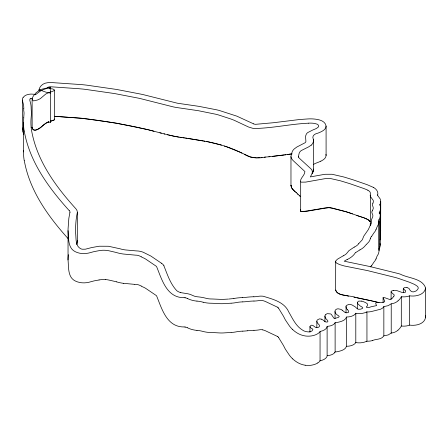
<?xml version="1.0" encoding="UTF-8"?>
<svg xmlns="http://www.w3.org/2000/svg" width="448" height="448" viewBox="0 0 448 448"><rect width="100%" height="100%" fill="white"/><g stroke="black" fill="none" stroke-linecap="round" stroke-linejoin="round"><path stroke-width="0.67" d="M298.536 157.164L298.771 157.539A7.638 4.413 0 0 0 298.861 157.662L299.186 158.049A17.786 10.27 0 0 0 299.46 158.334L310.722 168.65A27.272 15.742 0 0 1 311.052 168.974L311.64 169.641A7.706 4.446 0 0 1 311.948 170.139L312.362 171.808L312.094 173.499L313.253 171.332L313.376 169.042L313.09 171.819L310.33 176.915L324.358 174.384A26.611 15.361 0 0 1 325.315 174.283L332.086 174.266L343.454 176.898A47.23 27.272 0 0 1 344.697 177.24L352.923 179.771A70.538 40.723 0 0 1 354.323 180.242L366.106 184.324A47.818 27.608 0 0 1 367.478 184.817L373.464 187.421M376.303 258.132L376.902 256.558A4.558 2.632 0 0 1 377.143 256.049L378.504 253.714L379.014 251.278L379.014 219.587M378.946 249.234L379.014 248.858M378.952 219.912L378.784 223.558L377.16 226.778A4.558 2.632 0 0 0 376.908 227.282L376.303 228.855M377.871 195.748L380.257 199.041L380.632 202.429M380.733 201.292L380.666 231.47M391.076 299.628L391.132 291.558A2.369 1.366 0 0 1 391.563 291.026L393.574 290.388M316.814 327.628L316.893 320.774A4.603 2.66 0 0 1 317.503 319.844L319.295 318.931A1.954 1.126 0 0 1 319.928 318.886L321.283 319.166M335.014 318.517L335.059 310.918L335.401 310.01L336.526 309.17A3.198 1.848 0 0 1 338.15 308.812L340.838 309.333A10.55 6.093 0 0 1 342.171 310.206M370.429 225.624L370.317 192.786A7.224 4.172 0 0 0 369.141 191.066L367.864 190.232M370.35 225.389L370.278 223.703M23.761 108.394L23.716 110.09A23.794 13.737 0 0 0 23.878 111.507A28.627 16.526 0 0 1 24.024 113.602L23.722 117.824M253.54 123.872A5.746 3.315 0 0 0 255.517 124.331L273.605 122.713L298.827 119.61A74.323 42.907 0 0 1 300.496 119.459L307.765 118.944A23.128 13.356 0 0 1 315.37 119.157C319.592 119.622 325.388 121.15 326.088 126.084L326.088 155.478C325.948 158.357 323.17 160.076 320.824 161.174M425.6 288.036C424.463 294.98 415.582 296.761 409.601 295.814L409.601 325.086C415.582 326.038 424.463 324.251 425.6 317.307L425.6 288.036C422.548 278.247 408.016 278.286 400.344 274.165A70.381 40.634 0 0 0 398.154 273.515L370.35 266.655A74.939 43.266 0 0 0 368.827 266.314L344.21 261.201L346.371 259.879A14.241 8.221 0 0 1 347.318 259.409M298.015 194.331C295.781 191.531 290.752 189.47 291.049 185.242M77.319 212.335L77.319 241.612L76.826 244.367L77.022 243.426M370.216 224.437L370.244 223.95M298.379 156.671L299.152 153.367A10.192 5.886 0 0 1 301.252 150.573L308.694 146.849L311.22 145.141M403.575 292.718C402.634 288.82 403.374 286.754 407.014 287.627M294.403 191.044L291.491 187.746L291.01 185.461M68.331 254.671L68.09 257.802A121.346 70.056 0 0 0 68.04 259.93C68.751 266.958 67.53 277.301 75.331 281.008C80.164 283.388 85.915 283.338 90.972 281.708A9.615 5.555 0 0 1 91.246 281.635L93.027 281.159A16.1 9.296 0 0 1 94.993 280.711L99.075 279.972M345.99 312.738L346.108 305.956A3.343 1.932 0 0 1 346.562 305.374L349.026 304.36A2.526 1.462 0 0 1 349.972 304.343L351.926 304.914L355.152 306.818A13.714 7.918 0 0 1 356.586 308.19L357.7 309.014A2.755 1.59 0 0 0 358.736 309.282L360.942 309.12L362.639 308.252A1.585 0.913 0 0 0 362.723 307.765L362.342 307.261A5.594 3.231 0 0 0 361.446 306.706A11.402 6.586 0 0 1 359.929 305.766L358.019 303.946A5.594 3.231 0 0 1 357.437 302.775L358.064 301.476A2.425 1.4 0 0 1 358.876 301.101L361.575 301.14M43.182 125.233L45.842 123.284L48.961 121.867C44.251 122.203 35.168 135.638 32.144 127.893L32.122 98.588L32.726 97.194A35.773 20.653 0 0 1 33.701 95.547L35.89 92.932L39.267 90.378A15.422 8.904 0 0 1 41.681 89.247L47.678 87.791A14.09 8.137 0 0 0 49.902 88.474L50.826 88.682A14.935 8.624 0 0 0 51.962 88.866L52.494 88.945A4.474 2.587 0 0 1 53.015 89.051C57.266 90.614 50.383 91.879 48.961 92.59A30.744 17.752 0 0 0 48.048 92.954L46.368 93.722A11.038 6.373 0 0 0 45.595 94.164L41.222 97.866A8.73 5.04 0 0 1 40.18 98.728L37.453 100.016L33.762 100.878A1.198 0.694 0 0 1 33.286 100.766L32.57 99.96A7.627 4.402 0 0 1 32.525 99.641L32.508 99.478A5.578 3.22 0 0 0 32.458 99.159A4.519 2.61 0 0 0 32.39 98.974L32.01 98.526A0.879 0.504 0 0 0 31.735 98.42L31.002 98.392A0.941 0.543 0 0 0 30.71 98.47L30.195 98.879M54.432 118.966L54.202 119.952L50.26 121.38L54.018 120.058L54.611 119.353L54.611 90.076M69.894 212.475L68.835 218.406L68.09 228.525A121.346 70.056 0 0 0 68.04 230.658L68.04 259.93M356.031 297.556C349.994 295.03 339.399 296.884 335.653 290.545L335.692 260.999L337.338 259.263L343.246 255.814M335.653 290.545L335.776 290.007C336.426 295.249 344.624 294.644 348.589 296.139M77.224 242.486L77.297 241.035M32.278 127.428C32.357 133.118 40.992 128.274 42.907 125.429M380.61 202.541L380.526 203A13.754 7.941 0 0 1 379.949 204.439L379.915 204.506M380.621 231.756L380.57 232.042M309.938 332.198L309.938 326.62L311.013 325.36A1.809 1.047 0 0 1 311.886 325.209L312.883 325.444L315.538 327.398A2.061 1.193 0 0 0 316.585 327.578C318.752 328.003 320.891 325.718 318.629 324.335A25.099 14.493 0 0 0 318.332 324.005L317.223 322.661L316.814 321.356M77.224 213.209C75.835 219.391 75.617 225.781 75.466 232.092C76.479 237.647 74.743 246.098 81.077 248.898A5.04 2.912 0 0 0 82.482 249.234L85.389 249.194L91.431 247.632A15.204 8.775 0 0 1 92.17 247.475L96.438 246.714A18.082 10.438 0 0 1 99.372 246.226L108.478 246.26L120.092 248.802A19.83 11.446 0 0 0 125.804 249.973L136.058 250.886A17.153 9.906 0 0 0 136.584 250.914L138.482 251.048A15.092 8.714 0 0 1 143.08 252.19L150.875 256.054L161.398 263.189M300.446 209.681L300.675 211.21L303.968 211.529L324.727 207.99L329.756 207.637L346.136 211.786M391.905 298.435L390.062 299.516A0.588 0.336 0 0 1 389.609 299.454L384.804 297.724L383.085 297.69L384.703 301.129L384.647 301.778C381.987 303.29 378.605 301.56 375.889 302.882L375.71 303.705L376.617 305.575L370.838 306.841A15.238 8.798 0 0 1 369.169 307.446A3.36 1.938 0 0 1 367.601 307.658L366.761 307.507A0.801 0.465 0 0 1 366.542 307.339L366.593 306.757A11.441 6.608 0 0 1 366.778 306.494L366.878 306.359M370.401 238.403L369.992 239.702A16.33 9.425 0 0 1 368.592 242.144L366.279 244.563M376.214 229.09L375.934 229.796M376.214 258.367L375.934 259.073M39.054 91.039L39.054 89.645C39.939 85.613 43.551 83.098 47.46 82.746A8.562 4.945 0 0 1 48.317 82.639L50.21 82.561A28.79 16.621 0 0 1 52.086 82.594L76.451 84.263A81.642 47.135 0 0 1 91.526 85.854L116.553 89.443L140.773 94.108A103.197 59.584 0 0 1 143.601 94.73L177.229 103.169A17.13 9.89 0 0 0 177.828 103.281L198.794 106.333L216.625 109.816A70.75 40.846 0 0 1 219.117 110.415L236.852 116.155L253.574 123.844M391.11 303.85L388.237 305.654L383.846 306.6L382.631 308.062L380.576 309.226L372.294 311.31A10.539 6.087 0 0 1 368.161 311.942L366.946 311.914L366.946 341.186L366.531 341.387M383.846 306.6L383.846 335.871C381.41 339.892 376.051 338.811 372.294 340.581M372.31 210.851L373.162 208.88A11.564 6.675 0 0 0 372.809 206.293A9.402 5.426 0 0 1 372.915 203.112M23.206 97.468L23.425 97.154A8.624 4.978 0 0 1 35.633 94.707M393.859 296.229L394.223 295.439A2.929 1.691 0 0 0 393.926 294.577L393.378 294.123A16.744 9.671 0 0 1 392.778 293.714L391.076 291.962M358.635 243.723L362.354 239.736L363.731 236.191L368.318 229.611L370.44 224.991A12.326 7.118 0 0 0 371.241 223.63L371.566 220.276A10.002 5.774 0 0 1 371.588 219.492L372.366 217.627A10.702 6.177 0 0 0 372.798 215.085L372.26 213.651A7.431 4.29 0 0 1 372.26 210.84M367.03 306.169L367.08 306.102A11.575 6.681 0 0 0 367.36 305.71L367.662 304.567A3.724 2.15 0 0 0 367.371 303.873L366.178 302.949A18.385 10.612 0 0 0 361.62 301.09M325.405 314.877L326.799 313.824A2.397 1.383 0 0 1 327.432 313.662L330.49 313.908A2.722 1.568 0 0 1 331.257 314.306L333.178 317.15A8.887 5.135 0 0 1 333.295 317.352L333.374 317.503A4.967 2.867 0 0 0 333.665 317.951L334.214 318.287A1.092 0.633 0 0 0 334.841 318.382L337.932 317.548A5.163 2.985 0 0 0 338.682 317.134L339.136 316.658A1.159 0.672 0 0 0 339.158 316.428L338.783 315.941A7.039 4.06 0 0 0 338.178 315.549L337.887 315.381A9.038 5.219 0 0 1 337.534 315.168L336 313.874A9.139 5.275 0 0 1 335.037 311.853L335.014 311.545M313.393 164.668L314.793 163.638L317.845 162.445A39.659 22.898 0 0 0 320.824 161.174M391.11 333.122L388.237 334.925L383.846 335.871M366.055 244.765L365.809 244.989A6.35 3.668 0 0 0 365.518 245.286A21.358 12.331 0 0 1 359.934 249.861M397.93 300.91L397.41 301.342A13.44 7.762 0 0 1 396.01 302.288L395.791 302.411A8.814 5.09 0 0 1 391.233 303.761L391.222 333.004M397.93 330.182L397.365 330.646A13.44 7.762 0 0 1 396.01 331.565L395.791 331.682A8.814 5.09 0 0 1 391.233 333.032M355.398 252.756L359.946 249.878M354.217 247.089L348.841 250.734A8.596 4.962 0 0 0 348.578 251.093L346.5 253.641A16.442 9.492 0 0 1 343.252 255.814M354.278 247.117L354.754 246.837A6.849 3.954 0 0 1 354.978 246.714A13.894 8.019 0 0 0 358.674 243.734M41.423 90.546L42.37 90.082A27.782 16.038 0 0 1 43.613 89.538L50.109 87.186L50.501 93.055L50.501 122.332L48.894 122.08A20.11 11.609 0 0 1 48.082 121.934M366.974 341.186L368.161 341.197A10.539 6.087 0 0 0 372.299 340.592M366.918 311.926L366.531 312.11M327.281 326.34A10.371 5.986 0 0 1 320.538 331.369L320.074 331.498L320.04 360.774L320.55 360.662A10.371 5.986 0 0 0 327.281 355.611M320.107 360.763L320.135 360.758A11.166 6.446 0 0 1 317.806 362.908M233.895 298.525L228.76 299.04M285.023 154.851L291.34 153.961M268.845 156.778L285.83 154.728M284.217 154.974L272.222 156.458M48.076 87.735L47.667 87.808A3.382 1.954 0 0 1 47.93 87.405L48.339 87.13A3.842 2.218 0 0 1 50.204 86.822A29.075 16.789 0 0 1 52.254 86.878L77.034 88.586A75.813 43.77 0 0 1 78.758 88.704L83.048 89.09A66.45 38.366 0 0 1 85.876 89.432A54.796 31.634 0 0 1 86.974 89.589L114.649 93.57L138.236 98.118A97.294 56.174 0 0 1 140.33 98.577L172.642 106.736A35.274 20.367 0 0 0 177.475 107.643L198.234 110.684L215.863 114.251A44.705 25.81 0 0 1 218.691 115.013L230.703 118.933A75.057 43.333 0 0 1 234.315 120.338L248.506 126.997L252.734 128.302A20.39 11.771 0 0 0 254.111 128.503C272.418 128.257 290.405 123.99 308.689 123.178M287.442 154.482L292.124 153.871M247.458 330.77L246.534 330.876A24.634 14.224 0 0 1 242.788 331.134M269.97 156.671L264.337 157.186M265.462 157.086C258.272 158.581 250.611 158.312 244.289 154.269M260.949 157.478L262.08 157.382M257.561 157.758L259.823 157.573M228.122 299.09L223.675 299.348A12.718 7.342 0 0 1 222.034 299.438L213.041 299.018A58.873 33.986 0 0 0 211.243 298.967A12.751 7.364 0 0 1 206.287 298.357A29.859 17.237 0 0 0 198.01 296.85A10.461 6.037 0 0 1 194.18 296.089L192.158 295.249A12.443 7.185 0 0 0 186.53 293.569L180.762 292.628M231.19 303.19L231.907 303.145A20.524 11.85 0 0 0 236.342 302.551A23.15 13.367 0 0 1 242.794 301.885M231.19 332.461L231.907 332.416A20.524 11.85 0 0 0 236.342 331.822A23.15 13.367 0 0 1 242.794 331.156M231.011 303.201L229.936 303.262A23.43 13.53 0 0 0 229.398 303.296L224.857 303.565A22.316 12.886 0 0 1 219.822 303.671L213.063 303.296A53.715 31.013 0 0 0 211.014 303.234A20.132 11.62 0 0 1 203.174 302.226M231.011 332.472L229.936 332.534A23.43 13.53 0 0 0 229.398 332.573L224.857 332.836A22.316 12.886 0 0 1 219.822 332.948L213.063 332.567A53.715 31.013 0 0 0 211.014 332.511A20.132 11.62 0 0 1 203.174 331.498A22.602 13.048 0 0 0 196.969 330.35M256.43 157.847L250.51 157.041L240.766 152.538M72.666 117.639L55.709 116.351M73.287 117.667C92.932 119.095 112.431 122.478 131.774 126.106M105.398 279.569L105.846 279.602A11.782 6.804 0 0 1 107.632 279.815L108.315 279.944A31.802 18.362 0 0 1 109.967 280.297L115.41 281.551A10.634 6.138 0 0 1 116.642 281.848M54.298 116.267L64.646 117.057M134.753 284.368L135.453 284.424A14.14 8.165 0 0 0 136.87 284.491A7.487 4.323 0 0 1 138.942 284.995L140.644 285.723A5.69 3.287 0 0 1 140.986 285.919L141.193 286.042M134.607 284.357L123.486 283.315M65.05 117.102L81.144 118.177L90.244 119.381M184.19 297.679L185.024 297.78A9.694 5.594 0 0 1 185.237 297.808L185.366 297.83M184.19 326.956L185.024 327.051A9.694 5.594 0 0 1 185.237 327.085L185.366 327.102M184.122 297.674C166.785 297.937 161.896 279.591 156.649 266.734A2.682 1.546 0 0 0 156.111 266.151L146.048 259.325A17.651 10.192 0 0 0 143.522 257.925A13.462 7.773 0 0 1 142.587 257.544L141.271 256.822M184.122 326.945C166.779 327.214 161.89 308.818 156.643 295.988A2.682 1.546 0 0 0 156.111 295.422L146.048 288.602A17.651 10.192 0 0 0 143.522 287.202A13.462 7.773 0 0 1 142.587 286.815L141.271 286.093M183.26 137.749L186.738 138.236M184.419 137.911L174.423 136.399L164.063 133.862M185.578 138.074L207.133 141.652M179.788 137.256L182.101 137.586M187.897 138.398L203.437 140.924M178.629 137.094L168.672 135.033M50.501 93.055L48.894 92.809A20.11 11.609 0 0 1 45.136 91.885L39.054 89.645M305.178 365.226C300.474 364.566 296.139 362.124 292.718 358.898M91.33 119.56L116.166 123.099L146.961 129.455M353.909 297.147L372.025 300.961M132.496 126.246L133.213 126.386M357.095 297.758L370.737 300.647M133.935 126.526L148.277 129.786M204.176 141.07L204.915 141.215M206.394 141.506L208.376 141.898M207.866 141.798C219.649 144.049 231.202 147.762 241.942 153.115M208.88 141.999L221.452 145.13M262.746 329.879L262.976 329.935A13.726 7.924 0 0 1 264.544 330.434L264.897 330.557A29.579 17.08 0 0 1 265.429 330.764L277.48 336.465M371.381 300.804L379.03 302.624L372.663 301.123M167.35 134.702L168.011 134.865M148.932 129.954L150.993 130.48M147.616 129.618L153.955 131.242M164.718 134.03L151.732 130.665M159.869 132.782L161.347 133.168M347.928 212.346L345.733 211.658M348.118 212.402L357.325 215.583M346.545 211.915L351.456 213.5M344.921 211.4L332.226 208.057L328.289 207.637L307.552 211.137L301.252 211.428L300.373 210.834M224.37 146.065L224.952 146.25M364.039 217.89L368.553 219.906L370.233 221.799C367.181 217.65 361.222 217.437 356.787 215.398M361.211 216.905L363.474 217.678M360.634 216.72L357.857 215.774M225.534 146.44L226.117 146.63M226.694 146.821L240.178 152.253M351.988 213.69L352.526 213.881M308.683 123.161A16.055 9.268 0 0 1 314.563 123.435L317.184 124.174A4.351 2.514 0 0 1 318.074 124.813L318.696 126.084A3.931 2.274 0 0 1 318.506 126.857L316.546 128.397A33.622 19.415 0 0 1 312.99 129.898L307.658 132.619A11.934 6.888 0 0 0 306.342 134.075L305.542 136.27L305.906 141.551A6.586 3.802 0 0 1 305.094 142.738L296.89 146.994L294.23 148.949A17.254 9.962 0 0 0 292.208 151.693L291.133 155.534A50.842 29.355 0 0 0 291.01 156.19A8.798 5.079 0 0 0 291.01 157.125L292.062 159.337A26.914 15.54 0 0 0 293.507 160.922L304.92 171.55C304.814 175.364 300.474 177.772 300.373 181.558L301.252 182.157L305.67 182.106L324.727 178.718L329.756 178.366L340.211 180.746L349.642 183.602A26.477 15.288 0 0 1 350.386 183.854L362.068 187.914A34.384 19.852 0 0 1 363.474 188.401L364.89 188.938A27.91 16.111 0 0 1 367.881 190.215M277.48 307.194L265.429 301.487A29.579 17.08 0 0 0 264.897 301.286L264.55 301.157A13.726 7.924 0 0 0 262.976 300.658L262.791 300.614A4.861 2.806 0 0 0 259.549 300.485A20.16 11.642 0 0 1 253.96 301.056M141.193 256.771L140.986 256.642A5.69 3.287 0 0 0 140.644 256.446L138.942 255.718A7.487 4.323 0 0 0 136.875 255.209A14.14 8.165 0 0 1 135.453 255.147L123.486 254.038A28 16.162 0 0 1 116.62 252.594A10.634 6.138 0 0 0 115.405 252.28L109.967 251.02A31.802 18.362 0 0 0 108.321 250.667L107.632 250.544A11.782 6.804 0 0 0 105.846 250.326L105.398 250.298A14.358 8.288 0 0 0 99.058 250.678L94.998 251.44A16.1 9.296 0 0 0 93.027 251.888L91.246 252.364A9.615 5.555 0 0 0 90.972 252.437C85.859 254.078 80.035 254.122 75.18 251.658C67.514 247.867 68.774 237.647 68.04 230.658M404.824 290.052L404.354 289.75A2.794 1.613 0 0 1 404.18 289.621A3.539 2.044 0 0 1 403.642 288.898L403.575 288.534M342.188 310.201L342.742 310.632A20.031 11.564 0 0 1 343.263 311.058L345.134 312.508A2.156 1.249 0 0 0 346.618 312.794L347.424 312.698A2.918 1.686 0 0 0 347.978 312.536L348.482 312.262A1.523 0.879 0 0 0 348.701 312.01L348.583 311.108A13.474 7.778 0 0 0 347.491 309.736M299.673 195.832L300.507 196.582M297.601 193.956L300.093 196.207M295.943 192.455L296.358 192.83M294.554 191.19L295.12 191.705M292.718 329.627C296.139 332.853 300.474 335.289 305.178 335.95A12.454 7.19 0 0 0 311.853 335.86L313.74 335.423A13.53 7.812 0 0 0 317.817 333.642A11.166 6.446 0 0 0 320.085 331.514M69.222 210.622C48.681 187.835 29.658 161.93 24.226 131.012M68.242 238.773C48.059 216.306 29.579 190.691 24.226 160.283M278.482 308.095L283.17 315.734A94.007 54.275 0 0 1 283.976 317.223L284.883 319.01A69.888 40.348 0 0 0 285.494 320.107L289.453 326.004A58.834 33.97 0 0 0 292.706 329.633M278.482 337.366L283.17 345.005A94.007 54.275 0 0 1 283.976 346.494L284.883 348.281A69.888 40.348 0 0 0 285.494 349.384L289.453 355.275A58.834 33.97 0 0 0 292.706 358.904M325.181 317.218C325.293 319.116 328.334 320.001 327.852 321.698A1.254 0.722 0 0 1 327.432 321.944L326.486 322.062A2.055 1.187 0 0 1 325.069 321.625L323.842 320.673A10.601 6.121 0 0 0 321.322 319.133M163.867 265.731C167.345 274.378 170.274 283.746 176.753 290.679A11.284 6.513 0 0 0 180.757 292.634M425.348 315.773L425.6 317.307M325.937 154.353L326.088 155.478M380.554 229.208L380.733 230.563M313.258 139.093C311.562 135.755 315.006 133.661 317.845 133.168A39.659 22.898 0 0 0 320.824 131.902C323.204 130.782 326.043 129.024 326.088 126.084M313.281 139.227L313.376 139.77M77.252 240.75L77.319 241.612M50.4 120.865L50.501 122.332M309.938 326.62C310.122 328.138 312.038 328.345 312.928 329.336C312.25 333.178 304.976 332.136 302.473 330.047C295.719 325.948 292.583 318.466 288.736 311.948C284.474 301.98 272.619 299.146 263.256 296.251A11.452 6.614 0 0 0 259.773 296.156L257.382 296.447A12.813 7.398 0 0 1 253.837 296.783M345.99 306.466L345.996 306.65A12.214 7.05 0 0 0 347.424 309.753M370.216 195.166L370.25 195.642A9.15 5.286 0 0 0 371.291 197.708L373.156 200.273A9.307 5.376 0 0 1 373.302 201.813L373.262 202.059A10.181 5.88 0 0 1 372.954 203.118M335.653 261.274L335.81 262.097A5.488 3.17 0 0 0 336.605 263.116L339.483 264.538L344.243 265.955L367.511 270.598L395.539 277.536A65.128 37.604 0 0 1 398.737 278.516L408.694 281.971A47.645 27.507 0 0 1 410.032 282.481L414.714 284.486L417.43 286.322A6.009 3.466 0 0 1 418.096 288.708L416.73 290.511A5.902 3.41 0 0 1 415.156 291.318C412.283 292.914 410.194 291.026 409.114 288.602A4.659 2.688 0 0 0 408.19 288.042L407.344 287.728A3.338 1.926 0 0 0 407.014 287.627M383.085 297.69L383.085 302.568M380.632 208.197L380.632 237.474M380.257 215.813L380.257 245.084M379.277 213.679L379.277 212.29A20.199 11.659 0 0 0 380.033 205.111M379.03 221.435L379.03 250.706M357.437 302.512L357.437 308.784M355.796 313.214L355.796 342.49M335.121 351.932A9.85 5.69 0 0 0 337.887 351.59C341.062 350.818 345.341 349.86 346.506 346.338L346.506 317.066C345.346 320.589 341.062 321.535 337.893 322.319A9.85 5.69 0 0 1 335.121 322.661L335.121 351.921A8.809 5.085 0 0 1 334.634 352.682M324.94 316.193L324.94 321.77M313.449 140.75L313.449 170.027M300.675 181.938L300.675 211.21M290.97 156.66L290.97 185.931M50.109 87.186L50.109 88.581M23.514 122.629L23.514 151.9M22.4 100.055L22.4 129.326M22.764 131.04A14.241 8.221 0 0 1 22.562 127.954M22.686 131.051A56.078 32.379 0 0 1 23.537 134.344M24.147 160.289A152.852 88.25 0 0 1 23.565 150.298M99.058 279.95A14.358 8.288 0 0 1 105.386 279.619M123.48 283.326A28 16.162 0 0 1 116.62 281.87M185.382 327.068A5.337 3.08 0 0 1 187.32 327.746M196.958 330.406A18.978 10.959 0 0 1 187.359 327.723M247.464 330.786A39.945 23.061 0 0 1 253.954 330.294M253.96 330.327A20.16 11.642 0 0 0 259.566 329.79A4.861 2.806 0 0 1 262.758 329.857M277.536 336.437A4.715 2.722 0 0 1 278.55 337.355M305.178 365.221A12.454 7.19 0 0 0 311.853 365.137L313.74 364.694A13.53 7.812 0 0 0 317.817 362.914M334.645 352.688A8.753 5.051 0 0 1 328.574 355.488A9.005 5.197 0 0 1 327.118 355.6L327.118 326.329A9.005 5.197 0 0 0 328.574 326.211A8.753 5.051 0 0 0 334.645 323.411M355.824 342.563A9.559 5.516 0 0 1 346.506 346.276M366.47 341.342A11.071 6.39 0 0 1 355.762 342.546M398.031 330.126A26.538 15.322 0 0 0 400.809 326.922L401.033 326.609A10.573 6.104 0 0 0 401.307 326.071L401.307 296.8A10.573 6.104 0 0 1 401.027 297.338L400.831 297.651A26.538 15.322 0 0 1 398.031 300.849M409.646 325.125A10.578 6.11 0 0 1 401.341 325.993M370.714 266.924A14.902 8.607 0 0 1 371.381 265.776M371.437 265.787A21.801 12.589 0 0 0 371.79 265.373L373.559 262.707A14.829 8.562 0 0 1 374.198 261.8A22.176 12.807 0 0 0 375.934 259.073M380.117 243.684A18.866 10.892 0 0 1 379.092 248.858M380.61 236.516A20.199 11.659 0 0 1 380.128 239.898M41.423 90.546A19.449 11.228 0 0 0 38.987 92.075L36.59 93.884A13.524 7.806 0 0 0 35.571 94.763M22.764 101.769A14.241 8.221 0 0 1 23.061 97.44M22.686 101.78A56.078 32.379 0 0 1 23.794 108.394M24.147 131.018A152.852 88.25 0 0 1 23.794 117.83M69.306 210.599A6.894 3.982 0 0 1 70.022 212.475M185.382 297.797A5.337 3.08 0 0 1 187.32 298.474M196.958 301.134A18.978 10.959 0 0 1 187.359 298.446M196.969 301.078A22.602 13.048 0 0 1 203.174 302.226M242.788 301.862A24.634 14.224 0 0 0 246.54 301.61L247.458 301.498A39.945 23.061 0 0 1 253.954 301.022M277.536 307.166A4.715 2.722 0 0 1 278.55 308.078M335.121 322.644A8.809 5.085 0 0 1 334.634 323.411M355.824 313.292A9.559 5.516 0 0 1 346.506 316.999M366.47 312.071A11.071 6.39 0 0 1 355.762 313.275M409.646 295.854A10.578 6.11 0 0 1 401.341 296.716M355.264 252.84A25.704 14.84 0 0 1 347.379 259.448M370.44 238.409A14.902 8.607 0 0 1 371.381 236.499M371.437 236.516A21.801 12.589 0 0 0 371.79 236.096L373.559 233.436A14.829 8.562 0 0 1 374.198 232.523A22.176 12.807 0 0 0 375.934 229.796M379.305 212.358A18.866 10.892 0 0 1 379.092 219.587M379.848 205.094A2.156 1.243 0 0 1 379.859 204.501M377.782 195.765A2.873 1.658 0 0 1 377.692 194.796M373.509 187.393A15.266 8.814 0 0 1 377.731 194.757M298.502 157.136A2.498 1.439 0 0 1 298.346 156.671M313.326 139.77A14.454 8.344 0 0 1 311.259 145.152M404.93 290.125A4.312 2.486 0 0 1 405.552 290.707L405.63 292.096L403.525 292.639A4.357 2.514 0 0 1 402.394 292.55L397.522 290.836A5.622 3.248 0 0 0 393.574 290.394M393.831 296.223A22.221 12.83 0 0 1 391.944 298.452M325.209 317.212A6.059 3.5 0 0 1 325.377 314.871M253.831 296.744A48.754 28.146 0 0 0 245.594 297.382L245.039 297.422A17.405 10.046 0 0 1 242.43 297.595M233.884 298.502A30.408 17.556 0 0 1 242.43 297.618M161.364 263.206A10.87 6.272 0 0 1 163.929 265.72M77.246 213.214A13.658 7.885 0 0 0 75.813 208.695C55.569 186.351 36.943 160.798 31.556 130.446A148.59 85.786 0 0 1 31.108 118.014L31.455 113.63L31.158 108.528A64.322 37.134 0 0 0 29.96 100.974L29.792 99.982A4.833 2.789 0 0 1 30.212 98.84M32.166 127.73L31.114 127.652L32.155 127.764"/></g></svg>
